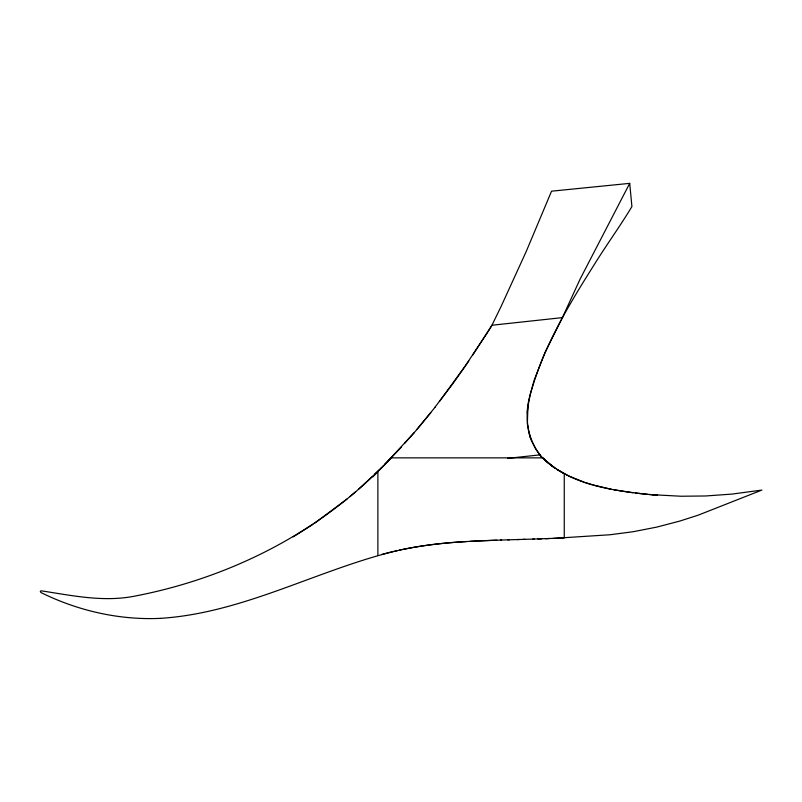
<?xml version="1.0" encoding="UTF-8"?>
<svg xmlns="http://www.w3.org/2000/svg" width="802" height="802" viewBox="0 0 802 802"><rect width="100%" height="100%" fill="white"/><g stroke="black" fill="none" stroke-linecap="round" stroke-linejoin="round"><path stroke-width="1.2" d="M472.649 355.106L491.947 325.241L501.11 306.434L526.132 251.698L551.545 191.187L629.71 183.357L580.147 279.026L562.413 317.592L544.799 352.92L534.312 379.897L530.443 393.421L527.927 406.514L527.365 423.837L528.999 433.401L531.235 440.208L535.626 448.789L541.701 457.621M527.295 412.799L527.937 406.514M629.71 183.357L631.916 206.555C620.758 225.161 608.006 242.755 596.457 261.121C570.142 302.775 543.706 345.512 530.603 393.431C522.533 418.413 528.317 448.689 550.232 464.629M488.338 331.256L491.947 325.241L562.583 317.602M487.706 332.249L464.609 366.895L439.406 401.481M468.809 361.02L452.368 384.369L435.045 407.105M373 476.789L401.571 446.945M435.205 407.105L417.09 429.13M430.794 412.679L418.012 428.228M417.251 429.13L404.599 443.426M414.163 432.739L385.06 464.137M390.343 458.894L391.346 457.862L542.834 457.862L548.518 463.215M388.85 460.438L389.652 459.616M389.351 459.927L387.336 461.982M387.186 462.142L387.957 461.35M384.579 464.779L386.343 462.995L385.321 464.037M384.669 464.699L385.501 463.847M384.308 465.05L377.151 472.117M382.975 466.383L383.747 465.621M381.281 468.067L382.063 467.295M381.862 467.496L374.925 474.112M379.587 469.741L358.444 489.32M375.075 474.112L376.118 473.11M372.369 476.679C306.735 539.225 221.272 579.976 132.45 596.558C102.115 601.981 71.799 595.505 41.894 590.924C39.208 590.472 40.331 592.588 42.065 593.079C78.566 610.944 119.608 620.217 160.28 618.362M355.607 491.786L349.903 496.618M347.055 498.984L314.354 523.425M312.97 524.358L296.028 535.114M295.216 535.596L293.201 536.809M394.293 551.335C315.577 570.823 242.555 613.119 160.43 618.352M381.612 554.533C409.22 546.934 437.732 543.124 466.283 541.571M395.316 551.104L397.351 550.643M399.386 550.192L401.421 549.751M402.444 549.53C435.025 542.583 468.438 541.129 501.641 540.037M507.606 458.363L540.177 454.844M470.112 541.35L477.781 540.959M478.734 540.919L496.719 540.207M552.979 538.423L610.152 534.744L633.109 531.726L656.758 527.104L679.665 521.12L698.081 515.205L761.9 490.072L732.005 494.092L705.62 495.977L681.028 496.237L648.848 494.513M545.45 538.693L549.21 538.563M500.408 540.077L509.36 539.796M532.829 539.094L564.257 537.952L564.257 473.701L557.039 469.491M537.921 538.944L541.681 538.824M507.806 539.846L519.094 539.505M522.864 539.395L534.152 539.054M517.14 539.566L524.969 539.335M657.6 495.215L657.079 495.175M655.856 495.085L656.818 495.155M657.47 495.205L656.206 495.115M655.084 495.034L635.324 493.08M655.475 495.065L652.858 494.854M647.765 494.413C611.254 490.222 570.152 484.969 542.834 457.862M632.928 492.779L613.801 489.771M611.385 489.3L593.259 484.979M592.147 484.649L585.47 482.583M584.357 482.223L569.209 476.177L556.668 469.24M555.646 468.568L550.012 464.448M551.545 465.641L554.673 467.907L543.997 459.065M538.433 452.859L539.997 454.834M529.641 435.707L530.393 437.972M377.882 471.406L377.882 555.555"/></g></svg>
